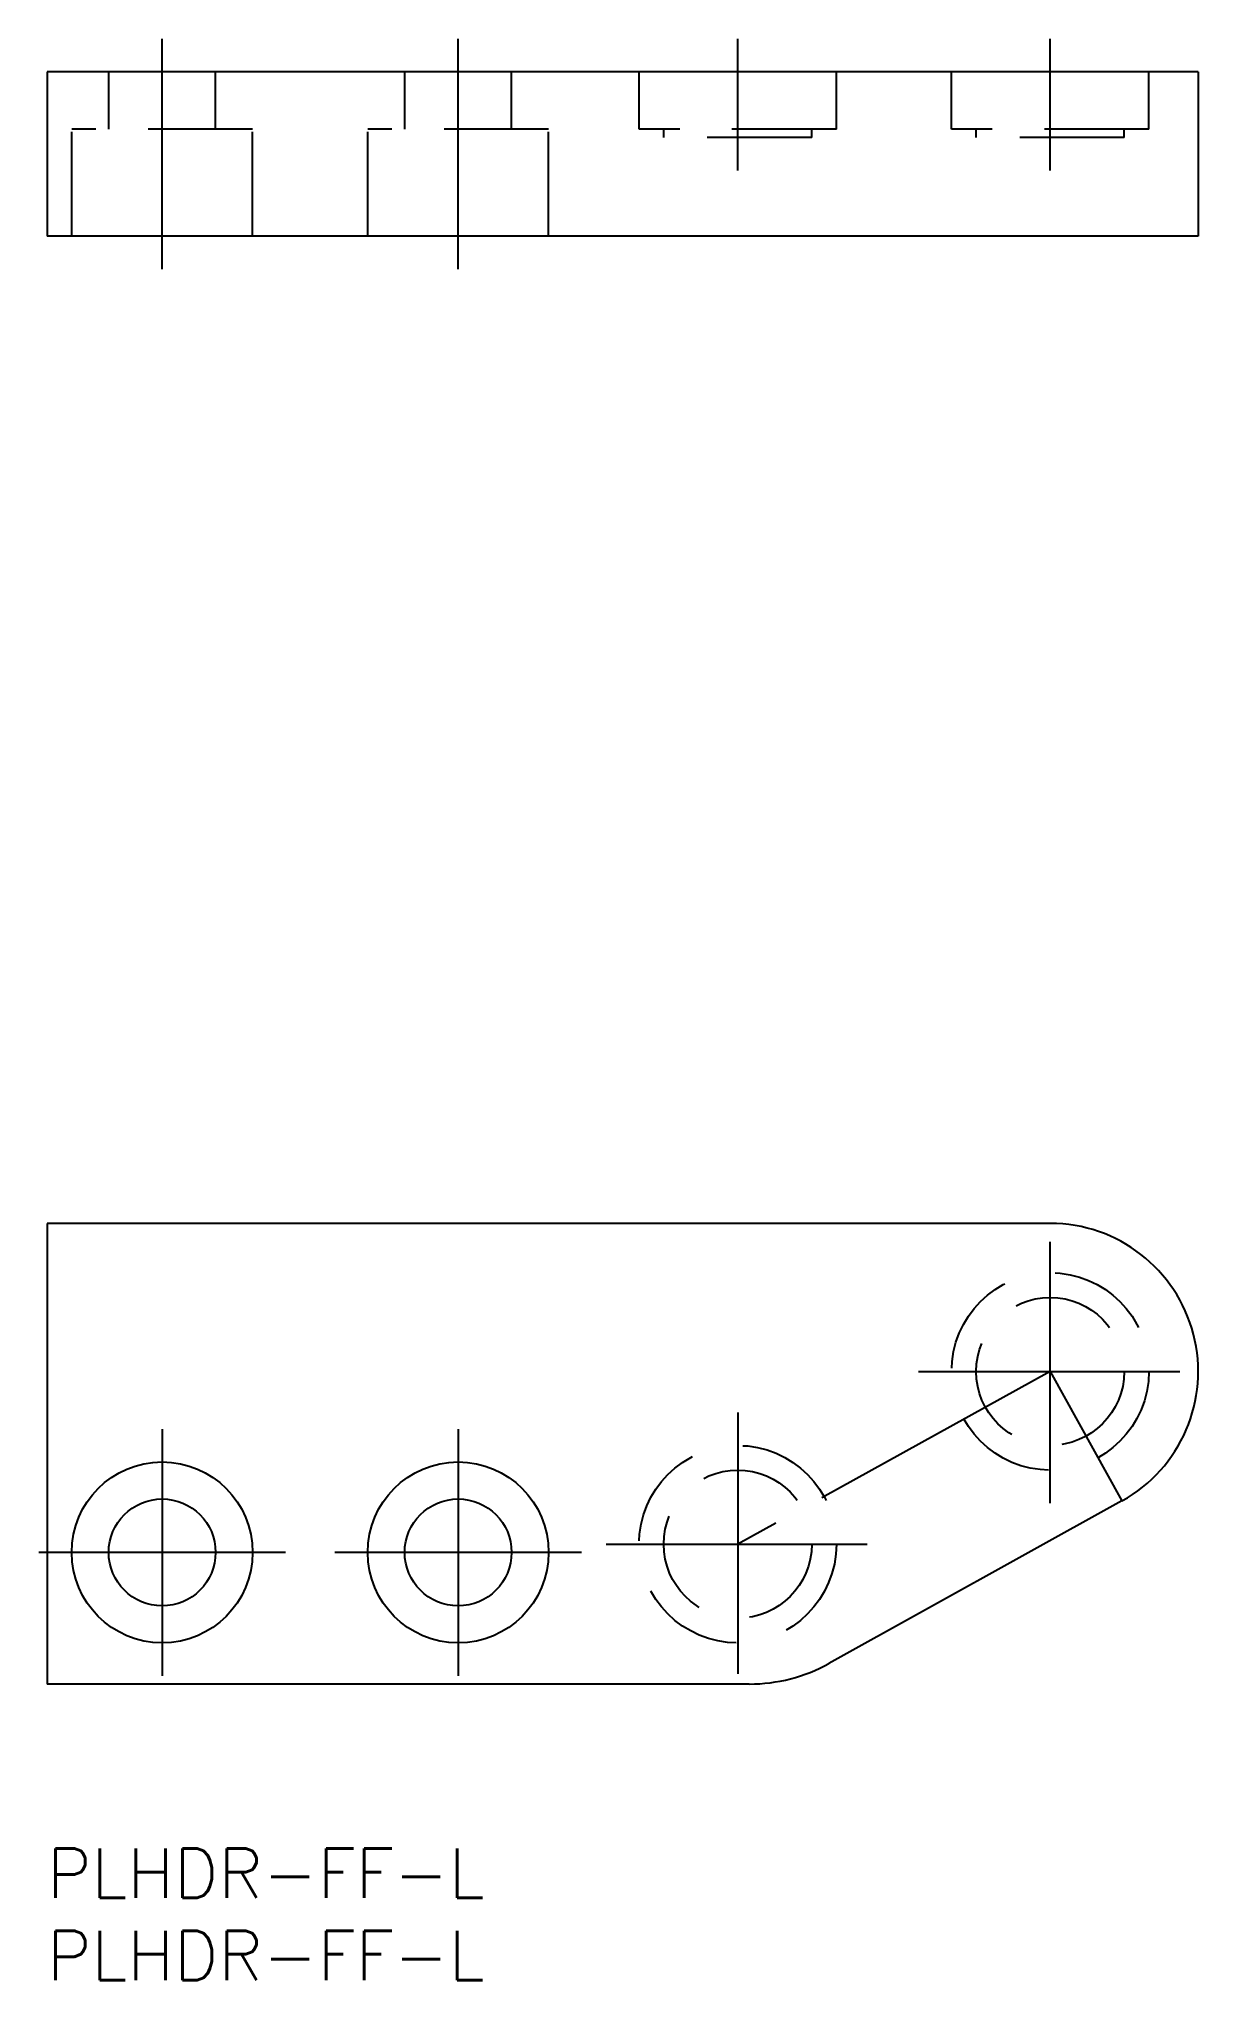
# Model space of a CAD drawing. Extents: x 0 to 70, y -8 to 110.
import ezdxf

# ---------------------------------------------------------------- set-up
doc = ezdxf.new("R2010")
doc.units = 0
doc.header["$LTSCALE"] = 0.5
doc.linetypes.add('CENTER', pattern=[50.8, 31.75, -6.35, 6.35, -6.35])
doc.linetypes.add('DASHED', pattern=[19.05, 12.7, -6.35])
for name, color, linetype in [('MSM_CENTER', 1, 'CENTER'), ('MSM_CONTINUOUS', 7, 'CONTINUOUS'), ('MSM_DASHED', 4, 'DASHED'), ('MSM_PART_NUMBER', 7, 'CONTINUOUS')]:
    doc.layers.add(name, color=color, linetype=linetype)
doc.styles.get("Standard").update_dxf_attribs({"font": 'txt.shx', "height": 3, "bigfont": 'bigfont.shx'})

msp = doc.modelspace()

# ---------------------------------------------------------------- linework, layer by layer
at = {"layer": 'MSM_CENTER'}
for p, q in [((7, 96), (7, 110)), ((25, 96), (25, 110)), ((42, 102), (42, 110)), ((61, 102), (61, 110)), ((61, 21), (61, 37)), ((61, 29), (42, 18.5)), ((53, 29), (69, 29)), ((61, 29), (65.36, 21.13)), ((42, 26.5), (42, 10.5)), ((7, 25.5), (7, 10.5)), ((25, 25.5), (25, 10.5)), ((14.5, 18), (-0.5, 18)), ((32.5, 18), (17.5, 18)), ((34, 18.5), (50, 18.5))]:
    msp.add_line(p, q, dxfattribs=at)
at = {"layer": 'MSM_CONTINUOUS'}
for p, q in [((0, 108), (0, 98)), ((70, 108), (0, 108)), ((70, 108), (70, 98)), ((70, 98), (0, 98)), ((61, 38), (0, 38)), ((0, 38), (0, 10)), ((65.36, 21.13), (47.55, 11.25)), ((42.7, 10), (0, 10))]:
    msp.add_line(p, q, dxfattribs=at)
for centre, radius in [((7, 18), 5.5), ((25, 18), 5.5), ((7, 18), 3.25), ((25, 18), 3.25)]:
    msp.add_circle(centre, radius, dxfattribs=at)
for centre, radius, start, end in [((61, 29), 9, 299, 90), ((42.7, 20), 10, 270, 299)]:
    msp.add_arc(centre, radius, start, end, dxfattribs=at)
at = {"layer": 'MSM_DASHED'}
for p, q in [((3.75, 104.5), (3.75, 108)), ((10.25, 104.5), (10.25, 108)), ((21.75, 104.5), (21.75, 108)), ((28.25, 104.5), (28.25, 108)), ((36, 104.5), (36, 108)), ((48, 104.5), (48, 108)), ((55, 104.5), (55, 108)), ((67, 104.5), (67, 108)), ((1.5, 98), (1.5, 104.5)), ((12.5, 104.5), (1.5, 104.5)), ((12.5, 98), (12.5, 104.5)), ((19.5, 98), (19.5, 104.5)), ((30.5, 104.5), (19.5, 104.5)), ((30.5, 98), (30.5, 104.5)), ((48, 104.5), (36, 104.5)), ((37.5, 104), (37.5, 104.5)), ((46.5, 104), (37.5, 104)), ((46.5, 104), (46.5, 104.5)), ((67, 104.5), (55, 104.5)), ((56.5, 104), (56.5, 104.5)), ((65.5, 104), (56.5, 104)), ((65.5, 104), (65.5, 104.5))]:
    msp.add_line(p, q, dxfattribs=at)
for centre, radius in [((61, 29), 6), ((61, 29), 4.5), ((42, 18.5), 6), ((42, 18.5), 4.5)]:
    msp.add_circle(centre, radius, dxfattribs=at)

# ---------------------------------------------------------------- texts
at = {"layer": 'MSM_PART_NUMBER'}
for p in [(0, -3), (0, -8)]:
    msp.add_text('PLHDR-FF-L', height=3, dxfattribs=at).set_placement(p)

doc.saveas('drawing.dxf')
